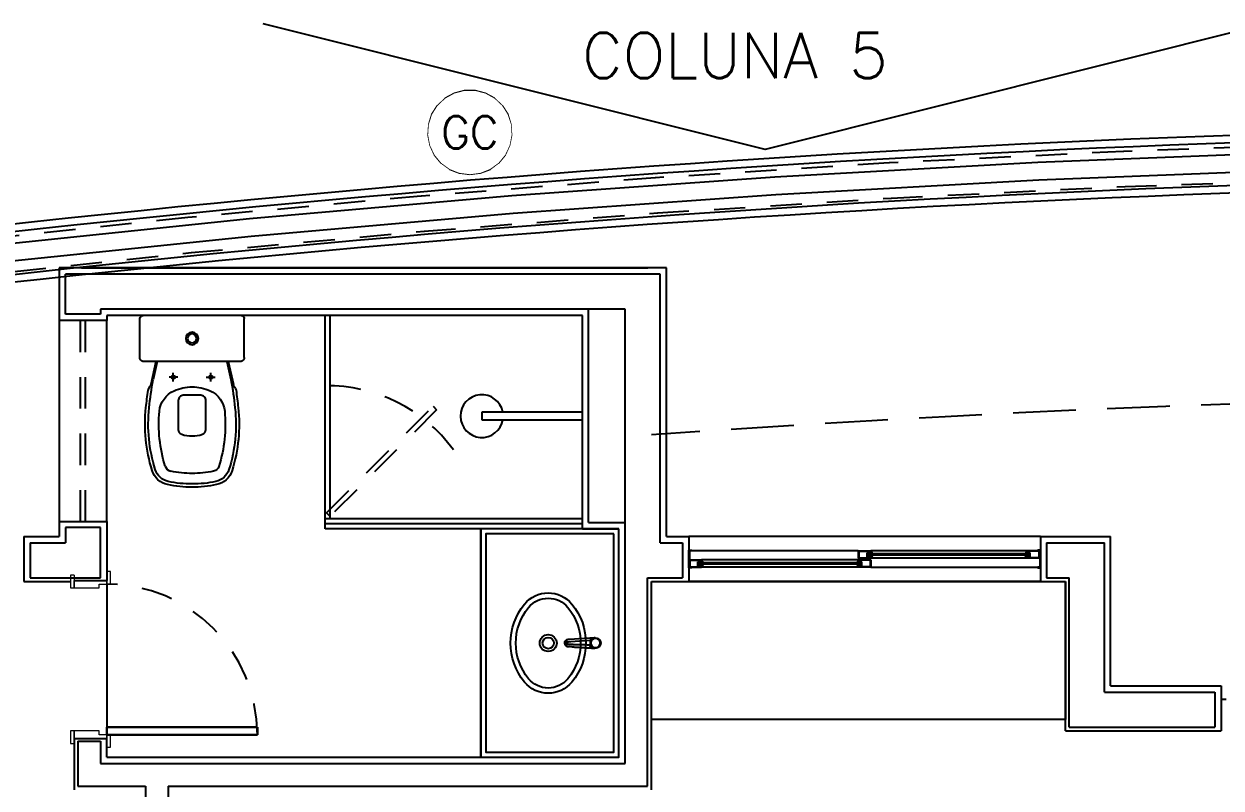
# Model space of a CAD drawing. Header units: millimetres. Extents: x 188.6 to 263.2, y 40.1 to 120.1.
# Drawn here: x 227.456 to 232.226, y 95.832 to 98.876 of the extents above; entities that cross this region are included whole.
import ezdxf
from ezdxf.enums import TextEntityAlignment as Align

# ---------------------------------------------------------------- set-up
doc = ezdxf.new("R2010")
doc.units = ezdxf.units.MM
doc.set_wipeout_variables(frame=1)
for name, pattern in [('_XREF_APTOS 605 E 606_R01$0$XREF-TIPO$0$HIDDEN2', [0.1875, 0.125, -0.0625]), ('HIDDEN', [0.375, 0.25, -0.125]), ('HIDDEN2', [0.1875, 0.125, -0.0625])]:
    doc.linetypes.add(name, pattern=pattern)
for name, color, linetype in [('ARQ', 8, 'Continuous'), ('ARQ-BASE', 8, 'Continuous'), ('ESTR-VIGAS', 11, 'HIDDEN2'), ('ESTRUTURA', 7, 'Continuous'), ('INC-TEXTO', 7, 'Continuous')]:
    doc.layers.add(name, color=color, linetype=linetype)
doc.styles.add('MC-ROMANS', font='romans')
doc.styles.add('ROMANS', font='ROMANS.SHX', dxfattribs={"height": 0.15})

# ---------------------------------------------------------------- blocks, each defined once
blk = doc.blocks.new('COBERTURA_29-09-2016')
at = {"layer": 'ESTR-VIGAS'}
for points in [[(26.0951, 12.0233), (25.162, 11.9903)], [(25.161, 11.9903), (24.2284, 11.9441)], [(25.162, 11.9903), (25.161, 11.9903)], [(24.2274, 11.9441), (23.2955, 11.8847)], [(24.2284, 11.9441), (24.2274, 11.9441)], [(23.2945, 11.8846), (22.3636, 11.8121)], [(23.2955, 11.8847), (23.2945, 11.8846)], [(25.1669, 11.8504), (26.1001, 11.8834)], [(24.2353, 11.8043), (25.1679, 11.8505)], [(25.1669, 11.8504), (25.1679, 11.8505)], [(22.3626, 11.812), (21.4328, 11.7263)], [(22.3636, 11.8121), (22.3626, 11.812)], [(23.3044, 11.745), (24.2363, 11.8043)], [(24.2353, 11.8043), (24.2363, 11.8043)], [(22.3744, 11.6725), (23.3054, 11.745)], [(23.3044, 11.745), (23.3054, 11.745)], [(21.4318, 11.7262), (20.5033, 11.6274)], [(21.4328, 11.7263), (21.4318, 11.7262)], [(21.4456, 11.5869), (22.3754, 11.6726)], [(22.3744, 11.6725), (22.3754, 11.6726)], [(20.5181, 11.4882), (21.4466, 11.587)], [(21.4456, 11.5869), (21.4466, 11.587)]]:
    blk.add_lwpolyline(points, dxfattribs=at)
blk = doc.blocks.new('_XREF_APTOS 605 E 606_R01$0$vasosanit')
at = {"layer": 'ARQ-BASE', "extrusion": (0, 0, -1)}
for p, q in [((217.5781, 108.4194), (217.5839, 108.4094)), ((217.6066, 108.3113), (217.5861, 108.4037)), ((217.612, 108.3113), (217.5958, 108.3838)), ((217.6758, 108.3908), (217.6758, 108.3574)), ((217.8257, 108.3908), (217.8257, 108.3574)), ((217.8895, 108.3113), (217.9057, 108.3838)), ((217.8949, 108.3113), (217.9154, 108.4037)), ((217.9234, 108.4194), (217.9176, 108.4094)), ((217.6941, 108.3738), (217.6592, 108.3738)), ((217.8074, 108.3738), (217.8423, 108.3738)), ((217.5428, 108.2963), (217.5428, 108.1404)), ((217.5578, 108.3113), (217.9436, 108.3113)), ((217.9586, 108.2963), (217.9586, 108.1404)), ((217.5548, 108.1284), (217.9466, 108.1284))]:
    blk.add_line(p, q, dxfattribs=at)
for points in [[(-217.7095, 108.6016, -0.323845), (-217.6958, 108.5826), (-217.6958, 108.4663, -0.414214), (-217.7158, 108.4463), (-217.7857, 108.4463, -0.414214), (-217.8057, 108.4663), (-217.8057, 108.5826, -0.000018), (-217.8057, 108.5826, -0.323824), (-217.792, 108.6016, -0.160379), (-217.7095, 108.6016, 0.160379)], [(-217.8221, 108.428, 0.105502), (-217.7507, 108.4128, 0.105502), (-217.6793, 108.428)]]:
    blk.add_lwpolyline(points, format="xyb", dxfattribs=at)
at = {"layer": 'ARQ-BASE'}
for centre in [(217.6758, 108.3738), (217.8257, 108.3738)]:
    blk.add_circle(centre, 0.007, dxfattribs=at)
at = {"layer": 'ARQ-BASE', "extrusion": (0, 0, -1)}
for radius in [0.025, 0.018]:
    blk.add_circle((-217.7507, 108.2199), radius, dxfattribs=at)
for centre, radius, start, end in [((-217.7507, 108.3502), 0.4624, 77.837, 90.0069), ((-217.7508, 108.3502), 0.4624, 89.9931, 102.163), ((-217.6707, 108.7211), 0.083, 17.5138, 77.8297), ((-217.6707, 108.7211), 0.07, 17.5106, 77.832), ((-217.7507, 108.3502), 0.4494, 77.8311, 90.0006), ((-217.7507, 108.3502), 0.4074, 77.8291, 90.0002), ((-217.7507, 108.3502), 0.4494, 89.9994, 102.1689), ((-217.7507, 108.3502), 0.4074, 90.0119, 102.0081), ((-217.8307, 108.7211), 0.07, 102.168, 162.4894), ((-217.8307, 108.7211), 0.083, 102.1703, 162.4862), ((-218.176, 108.5617), 0.6127, 353.7289, 17.51), ((-218.1759, 108.5618), 0.5997, 353.7335, 17.5088), ((-218.176, 108.5617), 0.5577, 354.6802, 17.5085), ((-217.6707, 108.7211), 0.028, 17.5066, 77.8279), ((-217.3255, 108.5617), 0.5577, 162.6211, 185.3198), ((-217.3255, 108.5618), 0.5997, 162.4912, 186.2665), ((-217.3255, 108.5617), 0.6127, 162.49, 186.2711), ((-219.0702, 108.6488), 1.5111, 351.5285, 354.1727), ((-219.0705, 108.6514), 1.4988, 349.7178, 354.049), ((-217.7201, 108.5193), 0.0999, 294.0885, 354.6746), ((-217.7813, 108.5193), 0.0999, 185.3254, 245.9115), ((-216.431, 108.6514), 1.4988, 185.951, 190.2822), ((-216.4294, 108.6493), 1.513, 185.8403, 188.4774), ((-217.5953, 108.4294), 0.02, 329.8981, 351.5901), ((-217.9061, 108.4295), 0.02, 188.5565, 210.108), ((-217.5666, 108.3994), 0.02, 149.925, 167.6324), ((-217.9349, 108.3993), 0.0201, 12.5492, 30.1035), ((-217.5578, 108.2963), 0.015, 359.9948, 90.0052), ((-217.9437, 108.2963), 0.015, 89.9948, 180.0052), ((-217.5548, 108.1404), 0.012, 270.0046, 359.9954), ((-217.9466, 108.1404), 0.012, 180.0046, 269.9954)]:
    blk.add_arc(centre, radius, start, end, dxfattribs=at)
at = {"layer": 'ARQ-BASE'}
blk.add_arc((217.8292, 108.7194), 0.03, 17.3789, 77.9919, dxfattribs=at)
blk = doc.blocks.new('_XREF_APTOS 605 E 606_R01$0$CHUVEIRO')
for p, q in [((216.39, 104.5199), (216.39, 104.9199)), ((216.39, 104.9199), (216.42, 104.9199)), ((216.42, 104.9199), (216.42, 104.5199))]:
    blk.add_line(p, q)
at = {"extrusion": (0, 0, -1)}
blk.add_ellipse((216.4058, 104.9204), major_axis=(-0.0851, 0), ratio=1, start_param=4.898771, end_param=10.827741, dxfattribs=at)
blk = doc.blocks.new('_XREF_APTOS 605 E 606_R01$0$A$C2D591F4F')
at = {"layer": 'ARQ-BASE'}
for p, q in [((0.1865, 0.1318), (0.1865, 0.132)), ((0.2037, 0.1324), (0.1963, 0.1324)), ((0.203, 0.1425), (0.197, 0.1425)), ((0.1794, 0.0224), (0.1794, 0.0222)), ((0.1794, 0.0222), (0.1794, 0.0222)), ((0.1949, 0.0422), (0.2051, 0.0422)), ((0.1949, 0.0404), (0.1949, 0.0422)), ((0.2051, 0.0404), (0.1949, 0.0404)), ((0.2051, 0.0404), (0.2051, 0.0422)), ((0.2205, 0.0239), (0.2205, 0.0239)), ((0.2205, 0.0239), (0.2205, 0.0235))]:
    blk.add_line(p, q, dxfattribs=at)
for points in [[(0.3556, 0.3031, 0.358974), (0.0444, 0.3031, 0.471698), (0.0444, 0.1149, 0.358974), (0.3556, 0.1149, 0.471698)], [(0.3422, 0.2869, 0.358974), (0.0578, 0.2869, 0.471698), (0.0578, 0.1311, 0.358974), (0.3422, 0.1311, 0.471698)], [(0.2, 0.2315, 1), (0.2, 0.1865, 1)]]:
    blk.add_lwpolyline(points, format="xyb", close=True, dxfattribs=at)
blk.add_lwpolyline([(0.2335, 0.209, 336.274616), (0.2335, 0.2086)], format="xyb", dxfattribs=at)
for points in [[(0.199, 0.1433, 0), (0.1989, 0.1433, 0), (0.1987, 0.1432, 0), (0.1986, 0.1432, 0), (0.1984, 0.1431, 0), (0.1982, 0.1431, 0), (0.198, 0.143, 0), (0.1977, 0.1429, 0), (0.1974, 0.1428, 0), (0.197, 0.1425, 0)], [(0.202, 0.1433, 0), (0.201, 0.1434, 0), (0.2003, 0.1434, 0), (0.1995, 0.1434, 0), (0.1988, 0.1434, 0), (0.198, 0.1433, 0)], [(0.198, 0.1433, 0), (0.199, 0.1433, 0)], [(0.201, 0.1433, 0), (0.2008, 0.1433, 0), (0.2006, 0.1433, 0), (0.2005, 0.1434, 0), (0.2005, 0.1434, 0), (0.2004, 0.1434, 0), (0.2003, 0.1434, 0), (0.2002, 0.1434, 0), (0.2002, 0.1434, 0), (0.2001, 0.1434, 0), (0.2001, 0.1434, 0), (0.2, 0.1434, 0), (0.2, 0.1434, 0), (0.1999, 0.1434, 0), (0.1999, 0.1434, 0), (0.1998, 0.1434, 0), (0.1998, 0.1434, 0), (0.1996, 0.1434, 0), (0.1995, 0.1434, 0), (0.1994, 0.1433, 0), (0.1993, 0.1433, 0), (0.199, 0.1433, 0)], [(0.203, 0.1425, 0), (0.2026, 0.1427, 0), (0.2022, 0.1429, 0), (0.2018, 0.1431, 0), (0.2016, 0.1431, 0), (0.2014, 0.1432, 0), (0.2012, 0.1432, 0), (0.2011, 0.1433, 0), (0.201, 0.1433, 0), (0.201, 0.1433, 0)], [(0.201, 0.1433, 0), (0.202, 0.1433, 0), (0.202, 0.1433, 0)], [(0.2031, 0.1431, 0), (0.2035, 0.1431, 0), (0.204, 0.1429, 0), (0.2045, 0.1427, 0), (0.205, 0.1426, 0), (0.2055, 0.1424, 0), (0.206, 0.1421, 0), (0.2066, 0.1418, 0), (0.207, 0.1416, 0)], [(0.1794, 0.0225, 0), (0.1805, 0.0438, 0), (0.1818, 0.0651, 0), (0.1832, 0.0864, 0), (0.1844, 0.1039, 0), (0.1857, 0.1215, 0), (0.1863, 0.1302, 0), (0.1864, 0.1312, 0), (0.1864, 0.1316, 0), (0.1865, 0.1318, 0)], [(0.1865, 0.132, 0), (0.1865, 0.132, 0), (0.1865, 0.1325, 0), (0.1866, 0.1329, 0), (0.1867, 0.1334, 0), (0.1869, 0.1339, 0), (0.1869, 0.1339, 0)], [(0.1869, 0.1339, 0), (0.1869, 0.1339, 0), (0.1871, 0.1347, 0), (0.1875, 0.1356, 0), (0.1879, 0.1364, 0), (0.1885, 0.1374, 0), (0.1891, 0.1383, 0), (0.1899, 0.1391, 0), (0.1907, 0.1399, 0)], [(0.1963, 0.1324, 0), (0.196, 0.132, 0), (0.1957, 0.1317, 0), (0.1954, 0.1314, 0), (0.1952, 0.131, 0), (0.1951, 0.1307, 0), (0.1949, 0.1303, 0), (0.1948, 0.1298, 0), (0.1947, 0.1293, 0), (0.1946, 0.1287, 0), (0.1946, 0.1281, 0), (0.1939, 0.1194, 0), (0.1926, 0.1019, 0), (0.1914, 0.0844, 0), (0.1901, 0.063, 0), (0.1888, 0.0415, 0)], [(0.1963, 0.1324, 0), (0.1953, 0.1334, 0), (0.1943, 0.1345, 0), (0.1935, 0.1355, 0), (0.1926, 0.1365, 0), (0.192, 0.1375, 0), (0.1914, 0.1383, 0), (0.191, 0.1389, 0), (0.1907, 0.1394, 0), (0.1906, 0.1398, 0), (0.1907, 0.1399, 0)], [(0.1907, 0.1399, 0), (0.1911, 0.1402, 0), (0.1914, 0.1406, 0), (0.1918, 0.1409, 0), (0.192, 0.141, 0), (0.1921, 0.141, 0), (0.1922, 0.1411, 0), (0.1923, 0.1412, 0), (0.1923, 0.1412, 0), (0.1924, 0.1412, 0), (0.1924, 0.1413, 0), (0.1924, 0.1413, 0), (0.1924, 0.1413, 0), (0.1924, 0.1413, 0)], [(0.197, 0.1425, 0), (0.1956, 0.1424, 0), (0.1942, 0.1421, 0), (0.193, 0.1416, 0), (0.1924, 0.1413, 0)], [(0.197, 0.1425, 0), (0.197, 0.1424, 0), (0.1969, 0.1422, 0), (0.1969, 0.142, 0), (0.1969, 0.1418, 0), (0.1969, 0.1415, 0), (0.1969, 0.1411, 0), (0.1968, 0.1407, 0), (0.1968, 0.1402, 0), (0.1968, 0.1397, 0), (0.1967, 0.1392, 0), (0.1967, 0.1386, 0), (0.1966, 0.138, 0), (0.1966, 0.1374, 0), (0.1966, 0.137, 0), (0.1965, 0.1363, 0), (0.1965, 0.1355, 0), (0.1964, 0.1348, 0), (0.1964, 0.1341, 0), (0.1963, 0.1336, 0), (0.1963, 0.133, 0), (0.1963, 0.1324, 0)], [(0.2037, 0.1324, 0), (0.2036, 0.1331, 0), (0.2036, 0.1338, 0), (0.2035, 0.1346, 0), (0.2035, 0.1353, 0), (0.2034, 0.136, 0), (0.2034, 0.1366, 0), (0.2034, 0.1373, 0), (0.2033, 0.138, 0), (0.2033, 0.1386, 0), (0.2032, 0.1392, 0), (0.2032, 0.1396, 0), (0.2032, 0.14, 0), (0.2031, 0.1404, 0), (0.2031, 0.1408, 0), (0.2031, 0.1413, 0), (0.203, 0.1416, 0), (0.203, 0.1419, 0), (0.203, 0.1422, 0), (0.203, 0.1424, 0), (0.203, 0.1425, 0)], [(0.203, 0.1425, 0), (0.2044, 0.1424, 0), (0.2057, 0.1421, 0), (0.207, 0.1416, 0), (0.2075, 0.1413, 0)], [(0.2037, 0.1324, 0), (0.204, 0.1327, 0), (0.2044, 0.1331, 0), (0.2048, 0.1335, 0), (0.2051, 0.134, 0), (0.2055, 0.1344, 0), (0.2059, 0.1348, 0), (0.2063, 0.1352, 0), (0.2066, 0.1357, 0), (0.207, 0.1361, 0), (0.2073, 0.1365, 0), (0.2076, 0.1369, 0), (0.2079, 0.1373, 0), (0.2082, 0.1377, 0), (0.2084, 0.138, 0), (0.2087, 0.1383, 0), (0.2088, 0.1386, 0), (0.209, 0.1389, 0), (0.2091, 0.1391, 0), (0.2092, 0.1393, 0), (0.2093, 0.1395, 0), (0.2093, 0.1396, 0), (0.2093, 0.1397, 0), (0.2093, 0.1398, 0), (0.2093, 0.1399, 0)], [(0.2079, 0.0421, 0), (0.2078, 0.0453, 0), (0.2077, 0.0486, 0), (0.2076, 0.0522, 0), (0.2075, 0.056, 0), (0.2075, 0.0595, 0), (0.2074, 0.0631, 0), (0.2074, 0.0642, 0), (0.2073, 0.0652, 0), (0.2073, 0.0662, 0), (0.2073, 0.0672, 0), (0.2073, 0.0682, 0), (0.2072, 0.0739, 0), (0.2071, 0.0795, 0), (0.2071, 0.0806, 0), (0.207, 0.0817, 0), (0.207, 0.0828, 0), (0.207, 0.0839, 0), (0.207, 0.0851, 0), (0.2069, 0.0862, 0), (0.2069, 0.0873, 0), (0.2069, 0.0884, 0), (0.2068, 0.0922, 0), (0.2067, 0.0959, 0), (0.2066, 0.0994, 0), (0.2065, 0.1029, 0), (0.2064, 0.1057, 0), (0.2063, 0.1085, 0), (0.2063, 0.1092, 0), (0.2062, 0.1099, 0), (0.2062, 0.1106, 0), (0.2062, 0.1113, 0), (0.2061, 0.112, 0), (0.2061, 0.1127, 0), (0.206, 0.1148, 0), (0.2059, 0.1168, 0), (0.2058, 0.1189, 0), (0.2057, 0.1209, 0), (0.2056, 0.1229, 0), (0.2055, 0.1248, 0), (0.2055, 0.1252, 0), (0.2054, 0.1256, 0), (0.2054, 0.126, 0), (0.2054, 0.1264, 0), (0.2054, 0.1267, 0), (0.2053, 0.1271, 0), (0.2053, 0.1275, 0), (0.2053, 0.1278, 0), (0.2053, 0.1282, 0), (0.2052, 0.1286, 0), (0.2052, 0.1289, 0), (0.2052, 0.1292, 0), (0.2052, 0.1294, 0), (0.2051, 0.1296, 0), (0.2051, 0.1298, 0), (0.2051, 0.13, 0), (0.205, 0.1302, 0), (0.205, 0.1303, 0), (0.2049, 0.1305, 0), (0.2049, 0.1306, 0), (0.2047, 0.131, 0), (0.2045, 0.1313, 0), (0.2043, 0.1316, 0), (0.2041, 0.1318, 0), (0.2039, 0.1321, 0), (0.2037, 0.1324, 0)], [(0.2093, 0.1399, 0), (0.2101, 0.1391, 0), (0.2108, 0.1382, 0), (0.2115, 0.1373, 0), (0.212, 0.1364, 0), (0.2124, 0.1357, 0), (0.2127, 0.1351, 0), (0.2129, 0.1344, 0), (0.213, 0.1342, 0)], [(0.213, 0.1342, 0), (0.213, 0.1339, 0), (0.2132, 0.1334, 0), (0.2133, 0.1329, 0), (0.2133, 0.1326, 0), (0.2133, 0.1325, 0), (0.2134, 0.1325, 0), (0.2134, 0.1324, 0), (0.2134, 0.1324, 0), (0.2134, 0.1324, 0), (0.2134, 0.1324, 0), (0.2134, 0.1324, 0), (0.2134, 0.1324, 0), (0.2134, 0.1324, 0), (0.2134, 0.1324, 0), (0.2134, 0.1324, 0), (0.2135, 0.1312, 0), (0.2136, 0.1304, 0), (0.2136, 0.1297, 0), (0.2137, 0.1289, 0), (0.2138, 0.1282, 0), (0.2138, 0.1275, 0), (0.2139, 0.1268, 0), (0.2139, 0.1263, 0), (0.214, 0.1257, 0), (0.214, 0.1251, 0), (0.214, 0.1247, 0)], [(0.2149, 0.1134, 0), (0.2149, 0.1126, 0), (0.215, 0.1121, 0), (0.215, 0.1117, 0), (0.2151, 0.1111, 0), (0.2151, 0.1106, 0), (0.2151, 0.1101, 0), (0.2152, 0.1098, 0), (0.2152, 0.1095, 0), (0.2152, 0.1092, 0), (0.2153, 0.1076, 0), (0.2154, 0.1059, 0), (0.2156, 0.104, 0), (0.2157, 0.1022, 0), (0.2158, 0.1002, 0), (0.216, 0.0982, 0), (0.2161, 0.0964, 0), (0.2162, 0.0947, 0), (0.2163, 0.0929, 0), (0.2165, 0.0911, 0), (0.2165, 0.0906, 0), (0.2165, 0.09, 0), (0.2165, 0.0899, 0), (0.2165, 0.0898, 0), (0.2166, 0.0896, 0), (0.2166, 0.0894, 0), (0.2166, 0.089, 0), (0.2166, 0.0884, 0), (0.2167, 0.0876, 0), (0.2168, 0.0868, 0), (0.2168, 0.0866, 0)], [(0.2168, 0.0866, 0), (0.2168, 0.0858, 0), (0.2169, 0.0846, 0), (0.217, 0.0838, 0), (0.217, 0.0829, 0), (0.217, 0.0826, 0), (0.217, 0.0824, 0), (0.2171, 0.0821, 0), (0.2171, 0.0818, 0), (0.2171, 0.0816, 0), (0.2171, 0.0813, 0), (0.2173, 0.0785, 0), (0.2175, 0.0759, 0), (0.2176, 0.0734, 0), (0.2178, 0.0711, 0), (0.2179, 0.0697, 0), (0.218, 0.068, 0), (0.2181, 0.0663, 0), (0.2182, 0.0647, 0), (0.2183, 0.0631, 0), (0.2185, 0.0596, 0), (0.2187, 0.0561, 0), (0.2189, 0.0527, 0), (0.2191, 0.0491, 0), (0.2195, 0.0426, 0), (0.2198, 0.0362, 0), (0.2202, 0.03, 0), (0.2205, 0.0239, 0)], [(0.1794, 0.0225, 0), (0.1794, 0.0225, 0), (0.1794, 0.0225, 0), (0.1794, 0.0225, 0), (0.1794, 0.0225, 0), (0.1794, 0.0225, 0), (0.1794, 0.0225, 0), (0.1794, 0.0225, 0), (0.1794, 0.0226, 0), (0.1794, 0.0226, 0), (0.1794, 0.0227, 0), (0.1794, 0.0227, 0), (0.1794, 0.0229, 0), (0.1795, 0.0238, 0), (0.1796, 0.0247, 0), (0.18, 0.0284, 0), (0.1806, 0.0321, 0), (0.1811, 0.0348, 0)], [(0.1811, 0.0348, 0), (0.1813, 0.0357, 0), (0.1816, 0.0366, 0), (0.1819, 0.0374, 0), (0.1824, 0.0382, 0), (0.1827, 0.0387, 0), (0.183, 0.0392, 0), (0.1833, 0.0395, 0), (0.1836, 0.0397, 0), (0.1839, 0.04, 0), (0.1842, 0.0402, 0), (0.1846, 0.0404, 0), (0.1849, 0.0405, 0), (0.1852, 0.0406, 0), (0.1854, 0.0407, 0), (0.1858, 0.0408, 0), (0.1864, 0.0409, 0), (0.1869, 0.041, 0), (0.1873, 0.041, 0), (0.1877, 0.0411, 0), (0.1881, 0.0412, 0), (0.1883, 0.0413, 0), (0.1885, 0.0413, 0), (0.1886, 0.0414, 0), (0.1888, 0.0415, 0)], [(0.1814, 0.0297, 0), (0.1818, 0.0308, 0), (0.1819, 0.0321, 0), (0.1816, 0.0334, 0), (0.1811, 0.0348, 0)], [(0.1896, 0.0382, 0), (0.1885, 0.0376, 0), (0.1871, 0.0365, 0), (0.1857, 0.0354, 0), (0.1848, 0.0345, 0), (0.184, 0.0336, 0), (0.1833, 0.0328, 0), (0.1827, 0.0319, 0), (0.182, 0.0308, 0), (0.1814, 0.0297, 0)], [(0.1888, 0.0415, 0), (0.1903, 0.0418, 0), (0.1918, 0.0421, 0), (0.1933, 0.0422, 0), (0.1949, 0.0422, 0)], [(0.1896, 0.0382, 0), (0.1892, 0.0401, 0), (0.1888, 0.0415, 0)], [(0.2177, 0.0314, 0), (0.2172, 0.0321, 0), (0.2165, 0.033, 0), (0.2158, 0.034, 0), (0.2148, 0.035, 0), (0.2138, 0.0359, 0), (0.2126, 0.0369, 0), (0.2113, 0.0377, 0), (0.2104, 0.0382, 0), (0.2095, 0.0387, 0), (0.2086, 0.0392, 0), (0.2076, 0.0396, 0)], [(0.2079, 0.0421, 0), (0.2079, 0.0421, 0), (0.2081, 0.0421, 0), (0.2083, 0.0421, 0), (0.2085, 0.042, 0), (0.2088, 0.0421, 0), (0.2091, 0.0421, 0), (0.2099, 0.0422, 0), (0.2107, 0.0424, 0), (0.2112, 0.0425, 0), (0.2117, 0.0425, 0), (0.2121, 0.0426, 0), (0.2124, 0.0426, 0), (0.2128, 0.0426, 0), (0.213, 0.0425, 0), (0.2133, 0.0425, 0), (0.2136, 0.0424, 0), (0.2139, 0.0424, 0), (0.2142, 0.0423, 0), (0.2146, 0.0421, 0), (0.215, 0.0419, 0), (0.2152, 0.0417, 0), (0.2154, 0.0416, 0), (0.2158, 0.0412, 0), (0.2161, 0.0409, 0), (0.2164, 0.0405, 0), (0.2167, 0.0401, 0), (0.2171, 0.0394, 0), (0.2174, 0.0387, 0), (0.2176, 0.0381, 0), (0.2179, 0.0375, 0)], [(0.2177, 0.0314, 0), (0.2172, 0.0325, 0), (0.217, 0.0338, 0), (0.2171, 0.0352, 0), (0.2175, 0.0366, 0), (0.2179, 0.0375, 0)], [(0.2179, 0.0375, 0), (0.2186, 0.0348, 0), (0.2193, 0.032, 0), (0.2199, 0.0284, 0), (0.2202, 0.0264, 0), (0.2204, 0.0252, 0), (0.2204, 0.0245, 0), (0.2204, 0.0242, 0), (0.2204, 0.0242, 0), (0.2205, 0.0241, 0), (0.2205, 0.024, 0), (0.2205, 0.024, 0), (0.2205, 0.0239, 0), (0.2205, 0.0239, 0), (0.2205, 0.0239, 0), (0.2205, 0.0239, 0), (0.2205, 0.0239, 0), (0.2205, 0.0239, 0)]]:
    blk.add_polyline3d(points, dxfattribs=at)
blk.add_circle((0.2, 0.0206), 0.0191, dxfattribs=at)
for centre, radius, start, end in [((0.1998, 0.1299), 0.0136, 102.4001, 123.0332), ((0.1992, 0.1325), 0.0109, 96.4456, 102.3614), ((0.2007, 0.1325), 0.0109, 77.2283, 83.0963), ((0.2001, 0.13), 0.0135, 47.2407, 56.8896), ((-2.8004, -0.1088), 3.0235, 4.2155, 4.4292), ((0.2, 0.0206), 0.0207, 180, 31.2083), ((0.2, 0.0206), 0.0207, 154.1045, 180), ((0.2, 0.0206), 0.0204, 104.4666, 75.5334), ((0.2, 0.0206), 0.0195, 0, 180), ((0.2, 0.0206), 0.0195, 90, 180), ((0.2, 0.0206), 0.0195, 180, 0), ((0.1999, 0.0205), 0.0205, 104.0619, 120.0027), ((0.2, 0.0206), 0.0195, 0, 90), ((0.2052, 0.0157), 0.0265, 84.0406, 90.134), ((0.2001, 0.0205), 0.0205, 68.4737, 75.9324), ((0.7771, -0.0201), 0.5726, 173.7595, 174.015)]:
    blk.add_arc(centre, radius, start, end, dxfattribs=at)
blk = doc.blocks.new('A$C0BE265FA')
at = {"layer": 'ARQ'}
blk.add_lwpolyline([(21.0881, 10.9815), (19.0881, 10.4815), (17.0881, 10.9815)], dxfattribs=at)
blk.add_lwpolyline([(21.0881, 10.9815), (19.0881, 10.4815), (17.0881, 10.9815)], dxfattribs=at)
at = {"layer": 'ARQ-BASE'}
for p, q in [((16.2749, 10.01), (16.275, 8.9751)), ((18.695, 10.01, 0), (16.2749, 10.01)), ((18.67, 9.985), (16.3003, 9.985)), ((16.3003, 9.825), (16.3003, 9.985)), ((16.3649, 10.01), (18.621, 10.01)), ((18.67, 8.915, 0), (18.67, 9.985)), ((18.695, 8.9401, 0), (18.695, 10.01, 0)), ((18.53, 9.845), (16.44, 9.845)), ((16.44, 9.845), (16.44, 9.825)), ((18.385, 8.995), (18.385, 9.845)), ((18.53, 8.0351, 0.0007), (18.53, 9.845, 0)), ((16.465, 9.8), (16.2749, 9.8)), ((16.44, 9.825), (16.3003, 9.825)), ((18.36, 9.82), (16.465, 9.82)), ((16.465, 9.82), (16.465, 9.8)), ((16.465, 9), (16.465, 9.8)), ((17.335, 9.01), (17.335, 9.82)), ((17.355, 9.01), (17.355, 9.82)), ((18.36, 8.97), (18.36, 9.82)), ((16.275, 9), (16.465, 9)), ((16.275, 8.9751), (16.275, 8.94)), ((16.44, 8.9751), (16.3, 8.9751)), ((16.3, 8.9751), (16.3, 8.9151)), ((16.44, 8.7751), (16.44, 8.9751)), ((16.465, 9), (16.465, 8.7651)), ((17.335, 8.97), (17.335, 9.01)), ((18.36, 9.01), (17.335, 9.01)), ((18.36, 8.99), (17.335, 8.99)), ((18.36, 8.97), (17.335, 8.97)), ((17.955, 8.0601), (17.955, 8.97)), ((18.36, 8.97), (18.36, 9.01)), ((18.36, 8.97), (18.505, 8.97)), ((18.385, 8.995), (18.53, 8.995)), ((18.505, 8.0601, 0.0043), (18.505, 8.97)), ((16.135, 8.94), (16.275, 8.94)), ((16.135, 8.94), (16.135, 8.7601)), ((18.695, 8.9401, 0.0002), (18.7847, 8.9401, 0.0006)), ((18.7847, 8.9401, 0.0006), (18.7847, 8.7601, 0.0006)), ((20.185, 8.9401), (18.7847, 8.9401, 0.0006)), ((20.185, 8.9401), (20.185, 8.7601)), ((20.185, 8.9401), (20.465, 8.94)), ((20.465, 8.3451), (20.465, 8.94)), ((16.16, 8.9151), (16.3, 8.9151)), ((16.16, 8.9151), (16.16, 8.7751)), ((18.67, 8.915, 0.0002), (18.7597, 8.9151, 0.0006)), ((18.7597, 8.9151, 0.0006), (18.7597, 8.7751, 0.0006)), ((19.4595, 8.8831, 0.0006), (18.7867, 8.8831, 0.0006)), ((19.4595, 8.8831, 0.0006), (19.5095, 8.8831, 0.0006)), ((19.4595, 8.8831, 0.0006), (19.4595, 8.8531, 0.0006)), ((19.4615, 8.8811, 0.0006), (19.5075, 8.8811, 0.0006)), ((19.4615, 8.8811, 0.0006), (19.4615, 8.8551, 0.0006)), ((19.5075, 8.8751, 0.0006), (19.4955, 8.8751, 0.0006)), ((19.4955, 8.8551, 0.0006), (19.4955, 8.8751, 0.0006)), ((19.5095, 8.8731, 0.0006), (19.4975, 8.8731, 0.0006)), ((19.4975, 8.8531, 0.0006), (19.4975, 8.8731, 0.0006)), ((19.5075, 8.8751, 0.0006), (19.5075, 8.8811, 0.0006)), ((19.5095, 8.8731, 0.0006), (19.5095, 8.8831, 0.0006)), ((20.131, 8.8831, 0.0006), (19.5095, 8.8831, 0.0006)), ((20.1815, 8.8831, 0.0006), (20.131, 8.8831, 0.0006)), ((20.131, 8.8731, 0.0006), (20.131, 8.8831, 0.0006)), ((20.131, 8.8731, 0.0006), (20.143, 8.8731, 0.0006)), ((20.133, 8.8751, 0.0006), (20.133, 8.8811, 0.0006)), ((20.1795, 8.8811, 0.0006), (20.133, 8.8811, 0.0006)), ((20.133, 8.8751, 0.0006), (20.145, 8.8751, 0.0006)), ((20.143, 8.8531, 0.0006), (20.143, 8.8731, 0.0006)), ((20.145, 8.8551, 0.0006), (20.145, 8.8751, 0.0006)), ((20.1795, 8.8811, 0.0006), (20.1795, 8.8551, 0.0006)), ((20.1815, 8.8831, 0.0006), (20.1815, 8.8531, 0.0006)), ((20.21, 8.9151, 0.0006), (20.21, 8.7751, 0.0006)), ((20.21, 8.9151, 0.0006), (20.44, 8.9151, -0.0002)), ((20.44, 8.3201), (20.44, 8.9151)), ((18.7875, 8.8471, 0.0006), (18.8345, 8.8471, 0.0006)), ((18.7875, 8.8171, 0.0006), (18.7875, 8.8471, 0.0006)), ((18.7895, 8.8451, 0.0006), (18.8325, 8.8451, 0.0006)), ((18.7895, 8.8191, 0.0006), (18.7895, 8.8451, 0.0006)), ((18.8205, 8.8191, 0.0006), (18.8205, 8.8391, 0.0006)), ((18.8325, 8.8391, 0.0006), (18.8205, 8.8391, 0.0006)), ((18.8225, 8.8171, 0.0006), (18.8225, 8.8371, 0.0006)), ((18.8345, 8.8371, 0.0006), (18.8225, 8.8371, 0.0006)), ((18.8345, 8.8271, 0.0006), (18.8225, 8.8271, 0.0006)), ((19.4705, 8.8351, 0.0006), (18.8235, 8.8351, 0.0006)), ((18.8235, 8.8351, 0.0006), (18.8235, 8.8291, 0.0006)), ((19.4705, 8.8291, 0.0006), (18.8235, 8.8291, 0.0006)), ((18.8325, 8.8251, 0.0006), (18.8245, 8.8251, 0.0006)), ((18.8245, 8.8191, 0.0006), (18.8245, 8.8251, 0.0006)), ((18.8325, 8.8391, 0.0006), (18.8325, 8.8451, 0.0006)), ((18.8325, 8.8191, 0.0006), (18.8325, 8.8251, 0.0006)), ((19.4595, 8.8471, 0.0006), (18.8345, 8.8471, 0.0006)), ((18.8345, 8.8371, 0.0006), (18.8345, 8.8471, 0.0006)), ((18.8345, 8.8171, 0.0006), (18.8345, 8.8271, 0.0006)), ((19.4595, 8.8531, 0.0006), (19.5095, 8.8531, 0.0006)), ((19.5095, 8.8471, 0.0006), (19.4595, 8.8471, 0.0006)), ((19.4595, 8.8371, 0.0006), (19.4595, 8.8471, 0.0006)), ((19.4595, 8.8371, 0.0006), (19.4715, 8.8371, 0.0006)), ((19.4595, 8.8271, 0.0006), (19.4715, 8.8271, 0.0006)), ((19.4595, 8.8171, 0.0006), (19.4595, 8.8271, 0.0006)), ((19.4615, 8.8551, 0.0006), (19.4955, 8.8551, 0.0006)), ((19.5075, 8.8451, 0.0006), (19.4615, 8.8451, 0.0006)), ((19.4615, 8.8391, 0.0006), (19.4615, 8.8451, 0.0006)), ((19.4615, 8.8391, 0.0006), (19.4735, 8.8391, 0.0006)), ((19.4615, 8.8251, 0.0006), (19.4695, 8.8251, 0.0006)), ((19.4615, 8.8191, 0.0006), (19.4615, 8.8251, 0.0006)), ((19.4695, 8.8191, 0.0006), (19.4695, 8.8251, 0.0006)), ((19.4705, 8.8351, 0.0006), (19.4705, 8.8291, 0.0006)), ((19.4715, 8.8171, 0.0006), (19.4715, 8.8371, 0.0006)), ((19.4735, 8.8191, 0.0006), (19.4735, 8.8391, 0.0006)), ((19.5095, 8.8631, 0.0006), (19.4975, 8.8631, 0.0006)), ((20.142, 8.8711, 0.0006), (19.4985, 8.8711, 0.0006)), ((19.4985, 8.8711, 0.0006), (19.4985, 8.8651, 0.0006)), ((20.142, 8.8651, 0.0006), (19.4985, 8.8651, 0.0006)), ((19.4995, 8.8551, 0.0006), (19.4995, 8.8611, 0.0006)), ((19.5075, 8.8611, 0.0006), (19.4995, 8.8611, 0.0006)), ((19.4995, 8.8551, 0.0006), (19.5075, 8.8551, 0.0006)), ((19.5075, 8.8551, 0.0006), (19.5075, 8.8611, 0.0006)), ((19.5075, 8.8451, 0.0006), (19.5075, 8.8191, 0.0006)), ((19.5095, 8.8531, 0.0006), (19.5095, 8.8631, 0.0006)), ((20.1815, 8.8531, 0.0006), (19.5095, 8.8531, 0.0006)), ((19.5095, 8.8471, 0.0006), (19.5095, 8.8171, 0.0006)), ((20.131, 8.8631, 0.0006), (20.143, 8.8631, 0.0006)), ((20.131, 8.8531, 0.0006), (20.131, 8.8631, 0.0006)), ((20.133, 8.8611, 0.0006), (20.141, 8.8611, 0.0006)), ((20.133, 8.8551, 0.0006), (20.133, 8.8611, 0.0006)), ((20.141, 8.8551, 0.0006), (20.133, 8.8551, 0.0006)), ((20.141, 8.8551, 0.0006), (20.141, 8.8611, 0.0006)), ((20.142, 8.8711, 0.0006), (20.142, 8.8651, 0.0006)), ((20.1815, 8.8531, 0.0006), (20.143, 8.8531, 0.0006)), ((20.1795, 8.8551, 0.0006), (20.145, 8.8551, 0.0006)), ((18.7875, 8.8171, 0.0006), (18.8345, 8.8171, 0.0006)), ((18.7895, 8.8191, 0.0006), (18.8205, 8.8191, 0.0006)), ((18.8245, 8.8191, 0.0006), (18.8325, 8.8191, 0.0006)), ((19.4595, 8.8171, 0.0006), (18.8345, 8.8171, 0.0006)), ((19.5095, 8.8171, 0.0006), (19.4595, 8.8171, 0.0006)), ((19.4695, 8.8191, 0.0006), (19.4615, 8.8191, 0.0006)), ((19.5075, 8.8191, 0.0006), (19.4735, 8.8191, 0.0006)), ((19.5095, 8.8171, 0.0006), (20.1827, 8.8171, 0.0006)), ((16.135, 8.7601), (16.32, 8.7601)), ((16.16, 8.7751), (16.35, 8.7751)), ((16.335, 8.7651), (16.465, 8.7651)), ((16.35, 8.7751), (16.44, 8.7751)), ((16.465, 8.7501), (16.465, 8.1801)), ((18.62, 7.9451, 0), (18.62, 8.7751, 0)), ((18.62, 8.7751, -0.0001), (18.7597, 8.7751)), ((18.635, 8.2102), (18.635, 8.7601)), ((18.635, 8.7601), (20.285, 8.7601)), ((18.635, 7.9301, 0), (18.635, 8.7601, 0)), ((18.635, 8.7601, -0.0001), (18.7847, 8.7601, 0)), ((20.185, 8.7601, -0.0006), (18.7847, 8.7601, 0)), ((20.185, 8.7601, -0.0001), (20.285, 8.7601, -0.0005)), ((20.21, 8.7751), (20.3, 8.7751, -0.0006)), ((20.285, 8.7601), (20.285, 8.2102)), ((20.285, 8.1651), (20.285, 8.7601)), ((20.3, 8.1801), (20.3, 8.7751)), ((20.44, 8.3201), (20.8799, 8.3201)), ((20.465, 8.3451), (20.9049, 8.3451)), ((20.8799, 8.3201), (20.8799, 8.1801)), ((20.9049, 8.3451), (20.9049, 8.1651)), ((20.9249, 8.2906), (20.9049, 8.2906)), ((20.9049, 8.2906), (20.9049, 8.2196)), ((20.285, 8.2102), (18.635, 8.2102)), ((17.065, 8.1801), (16.465, 8.1801)), ((16.465, 8.1801), (16.465, 8.1501)), ((16.465, 8.1501), (16.465, 8.1801)), ((16.465, 8.1801), (17.065, 8.1801)), ((17.065, 8.1501), (17.065, 8.1801)), ((17.065, 8.1801), (17.065, 8.1501)), ((20.285, 8.1651), (20.9049, 8.1651)), ((20.3, 8.1801), (20.8799, 8.1801)), ((16.3349, 8.1351), (16.465, 8.1351)), ((16.335, 8.1351), (16.335, 7.9301)), ((16.335, 8.1351), (16.465, 8.1351)), ((16.35, 8.1251), (16.44, 8.1251)), ((16.35, 8.1251), (16.35, 7.9451)), ((16.44, 8.1251), (16.44, 8.0351)), ((16.465, 8.1501), (17.065, 8.1501)), ((17.065, 8.1501), (16.465, 8.1501)), ((16.465, 8.0601), (16.465, 8.1351)), ((16.44, 8.0351, -0.0001), (18.53, 8.0351, 0.0041)), ((16.465, 8.0601), (18.505, 8.0601, 0.0043)), ((16.35, 7.9451, -0.0002), (16.62, 7.9451, 0.0003)), ((16.62, 7.9451, 0.0002), (16.62, 5.155, 0.0002)), ((16.71, 7.9451, 0.0002), (16.71, 5.065, 0.0002)), ((16.71, 7.9451, 0.0005), (18.62, 7.9451, 0.0042))]:
    blk.add_line(p, q, dxfattribs=at)
at = {"layer": 'ARQ-BASE', "linetype": '_XREF_APTOS 605 E 606_R01$0$XREF-TIPO$0$HIDDEN2'}
for p, q in [((16.36, 8.9995), (16.36, 9.7995)), ((16.38, 8.9995), (16.3799, 9.8))]:
    blk.add_line(p, q, dxfattribs=at)
at = {"layer": 'ARQ-BASE', "lineweight": 13}
for p, q in [((16.335, 8.7851), (16.32, 8.7851)), ((16.32, 8.7851), (16.32, 8.7351)), ((16.335, 8.7851), (16.335, 8.7351)), ((16.48, 8.8001), (16.465, 8.8001)), ((16.465, 8.7501), (16.465, 8.8001)), ((16.48, 8.7501), (16.48, 8.8001)), ((16.32, 8.7351), (16.335, 8.7351)), ((16.335, 8.7351), (16.335, 8.7651)), ((16.335, 8.7351), (16.435, 8.7351)), ((16.435, 8.7351), (16.435, 8.7501)), ((16.435, 8.7501), (16.465, 8.7501)), ((16.465, 8.7651), (16.465, 8.7501)), ((16.465, 8.7501), (16.48, 8.7501)), ((16.335, 8.1651), (16.32, 8.1651)), ((16.32, 8.1651), (16.32, 8.1151)), ((16.335, 8.1351), (16.335, 8.1651)), ((16.435, 8.1651), (16.335, 8.1651)), ((16.335, 8.1651), (16.335, 8.1151)), ((16.435, 8.1501), (16.435, 8.1651)), ((16.32, 8.1151), (16.3349, 8.1151)), ((16.465, 8.1501), (16.435, 8.1501)), ((16.465, 8.1501), (16.465, 8.1351)), ((16.465, 8.1001), (16.465, 8.1501)), ((16.48, 8.1001), (16.48, 8.1501)), ((16.465, 8.1001), (16.48, 8.1001))]:
    blk.add_line(p, q, dxfattribs=at)
at = {"layer": 'ARQ-BASE', "flags": 128}
for points in [[(32.5776, 9.8456), (31.7009, 9.9645), (30.6585, 10.0902), (29.6142, 10.1994), (28.5683, 10.2918), (27.521, 10.3676), (26.4727, 10.4266), (25.4235, 10.469), (24.3738, 10.4946), (23.3239, 10.5034), (22.2739, 10.4955), (21.2242, 10.4708), (20.175, 10.4294), (19.1266, 10.3713), (18.0793, 10.2965), (17.0333, 10.2049), (15.9889, 10.0967), (14.9463, 9.9719), (14.0695, 9.8538)], [(32.5076, 9.7844), (31.692, 9.895), (30.6507, 10.0207), (29.6075, 10.1297), (28.5626, 10.222), (27.5165, 10.2977), (26.4693, 10.3567), (25.4212, 10.399), (24.3727, 10.4246), (23.3238, 10.4334), (22.275, 10.4255), (21.2264, 10.4009), (20.1783, 10.3595), (19.131, 10.3014), (18.0848, 10.2267), (17.0399, 10.1353), (15.9966, 10.0272), (14.9551, 9.9024), (14.1395, 9.7926)]]:
    blk.add_lwpolyline(points, dxfattribs=at)
at = {"layer": 'ARQ-BASE', "linetype": '_XREF_APTOS 605 E 606_R01$0$XREF-TIPO$0$HIDDEN2'}
blk.add_lwpolyline([(17.3408, 9.0342), (17.7651, 9.4585), (17.7792, 9.4443), (17.355, 9.02)], close=True, dxfattribs=at)
at = {"layer": 'ARQ-BASE'}
for points in [[(18.505, 8.97), (17.955, 8.97), (17.955, 8.0601), (18.505, 8.0601)], [(18.485, 8.95), (17.975, 8.95), (17.975, 8.0801), (18.485, 8.0801)]]:
    blk.add_lwpolyline(points, close=True, dxfattribs=at)
at = {"layer": 'ARQ-BASE', "elevation": 0.0006}
for points in [[(18.7847, 8.8851), (18.7949, 8.8851), (18.7949, 8.8831), (18.7867, 8.8831), (18.7867, 8.8171), (18.7947, 8.8171), (18.7947, 8.8151), (18.7847, 8.8151), (18.7847, 8.8851)], [(20.1847, 8.8851), (20.1745, 8.8851), (20.1745, 8.8831), (20.1827, 8.8831), (20.1827, 8.8171), (20.1747, 8.8171), (20.1747, 8.8151), (20.1847, 8.8151), (20.1847, 8.8851)]]:
    blk.add_lwpolyline(points, dxfattribs=at)
for points in [[(19.498, 8.8716, -1), (19.498, 8.8726), (19.5095, 8.8726, 0.414214), (19.51, 8.8731), (19.51, 8.878, -0.38517), (19.5145, 8.8731), (19.5145, 8.8716)], [(20.131, 8.8726, -0.414214), (20.1305, 8.8731), (20.1305, 8.878, 0.38517), (20.126, 8.8731), (20.126, 8.8716), (20.1425, 8.8716, 1), (20.1425, 8.8726)], [(18.823, 8.8356, -1), (18.823, 8.8366), (18.8345, 8.8366, 0.414214), (18.835, 8.8371), (18.835, 8.842, -0.38517), (18.8395, 8.8371), (18.8395, 8.8356)], [(18.835, 8.8221), (18.835, 8.8271, 0.414214), (18.8345, 8.8276), (18.823, 8.8276, -1), (18.823, 8.8286), (18.8395, 8.8286), (18.8395, 8.8271, -0.38517)], [(19.471, 8.8356, 1), (19.471, 8.8366), (19.4595, 8.8366, -0.414214), (19.459, 8.8371), (19.459, 8.842, 0.38517), (19.4545, 8.8371), (19.4545, 8.8356)], [(19.459, 8.8221), (19.459, 8.8271, -0.414214), (19.4595, 8.8276), (19.471, 8.8276, 1), (19.471, 8.8286), (19.4545, 8.8286), (19.4545, 8.8271, 0.38517)], [(19.51, 8.8581), (19.51, 8.8631, 0.414214), (19.5095, 8.8636), (19.498, 8.8636, -1), (19.498, 8.8646), (19.5145, 8.8646), (19.5145, 8.8631, -0.38517)], [(20.131, 8.8636, 0.414214), (20.1305, 8.8631), (20.1305, 8.8581, -0.38517), (20.126, 8.8631), (20.126, 8.8646), (20.1425, 8.8646, -1), (20.1425, 8.8636)]]:
    blk.add_lwpolyline(points, format="xyb", close=True, dxfattribs=at)
at = {"layer": 'ARQ-BASE'}
for radius, end in [(66.2129, 98.117039), (66.1829, 98.094507), (66.0129, 97.966476), (65.9829, 97.943814)]:
    blk.add_arc((23.3337, -55.6322), radius, 90.004778, end, dxfattribs=at)
at = {"layer": 'ARQ-BASE', "linetype": '_XREF_APTOS 605 E 606_R01$0$XREF-TIPO$0$HIDDEN2'}
blk.add_arc((17.3452, 8.9214), 0.6188, 35.9558, 91.0195, dxfattribs=at)
at = {"layer": 'ARQ-BASE', "linetype": 'HIDDEN'}
blk.add_arc((23.3203, -56.9792), 66.4892, 89.995949, 94.040816, dxfattribs=at)
at = {"layer": 'ARQ-BASE', "color": 8, "linetype": '_XREF_APTOS 605 E 606_R01$0$XREF-TIPO$0$HIDDEN2'}
blk.add_arc((16.465, 8.1501), 0.6, 0, 90, dxfattribs=at)
at = {"layer": 'ARQ-BASE', "rotation": 180}
blk.add_blockref('_XREF_APTOS 605 E 606_R01$0$vasosanit', (234.5557, 117.9485), dxfattribs=at)
at = {"layer": 'ARQ-BASE', "xscale": -1, "rotation": 90}
for name, p in [('_XREF_APTOS 605 E 606_R01$0$CHUVEIRO', (122.8799, 225.8251)), ('_XREF_APTOS 605 E 606_R01$0$A$C2D591F4F', (18.433, 8.7151))]:
    blk.add_blockref(name, p, dxfattribs=at)
at = {"layer": 'ARQ', "insert": (18.3586, 10.766), "char_height": 0.18, "attachment_point": 7, "style": 'MC-ROMANS'}
blk.add_mtext('\\A1;COLUNA 5', dxfattribs=at)
blk = doc.blocks.new('INC-OBJETO')
at = {"color": 0}
blk.add_lwpolyline([(0, 0.002084), (-0.000518, 0.002019), (-0.001004, 0.001827), (-0.001427, 0.001519), (-0.00176, 0.001117), (-0.001982, 0.000644), (-0.00208, 0.000131), (-0.002047, -0.000391), (-0.001886, -0.000887), (-0.001606, -0.001329), (-0.001225, -0.001686), (-0.000767, -0.001938), (-0.000261, -0.002068), (0.000261, -0.002068), (0.000767, -0.001938), (0.001225, -0.001686), (0.001606, -0.001329), (0.001886, -0.000887), (0.002047, -0.000391), (0.00208, 0.000131), (0.001982, 0.000644), (0.00176, 0.001117), (0.001427, 0.001519), (0.001004, 0.001827), (0.000518, 0.002019)], close=True, dxfattribs=at)
blk.add_wipeout([(0, 0.002084), (-0.000518, 0.002019), (-0.001004, 0.001827), (-0.001427, 0.001519), (-0.00176, 0.001117), (-0.001982, 0.000644), (-0.00208, 0.000131), (-0.002047, -0.000391), (-0.001886, -0.000887), (-0.001606, -0.001329), (-0.001225, -0.001686), (-0.000767, -0.001938), (-0.000261, -0.002068), (0.000261, -0.002068), (0.000767, -0.001938), (0.001225, -0.001686), (0.001606, -0.001329), (0.001886, -0.000887), (0.002047, -0.000391), (0.00208, 0.000131), (0.001982, 0.000644), (0.00176, 0.001117), (0.001427, 0.001519), (0.001004, 0.001827), (0.000518, 0.002019)], dxfattribs=at)
at = {"color": 0, "style": 'ROMANS', "width": 1.285725}
blk.add_attdef('OBJETO', text='', height=0.0016, dxfattribs=at).set_placement((-0.001786, -0.00083), (0.001643, -0.00083), align=Align.FIT)

msp = doc.modelspace()

# ---------------------------------------------------------------- block references
at = {"layer": 'ESTRUTURA'}
msp.add_blockref('COBERTURA_29-09-2016', (206.677, 86.3784), dxfattribs=at)

# ---------------------------------------------------------------- next in the draw order: block references
at = {"layer": 'ARQ'}
msp.add_blockref('A$C0BE265FA', (211.3213, 87.8947), dxfattribs=at)

# ---------------------------------------------------------------- next in the draw order: block references
at = {"layer": 'INC-TEXTO'}
ref = msp.add_blockref('INC-OBJETO', (229.2331, 98.4442), dxfattribs=dict(at, xscale=80, yscale=80, zscale=80, rotation=180))
ref.add_attrib('OBJETO', 'GC', dxfattribs={"layer": '0', "height": 0.128, "style": 'ROMANS'}).set_placement((229.2331, 98.4442), align=Align.MIDDLE_CENTER)

doc.saveas('drawing.dxf')
